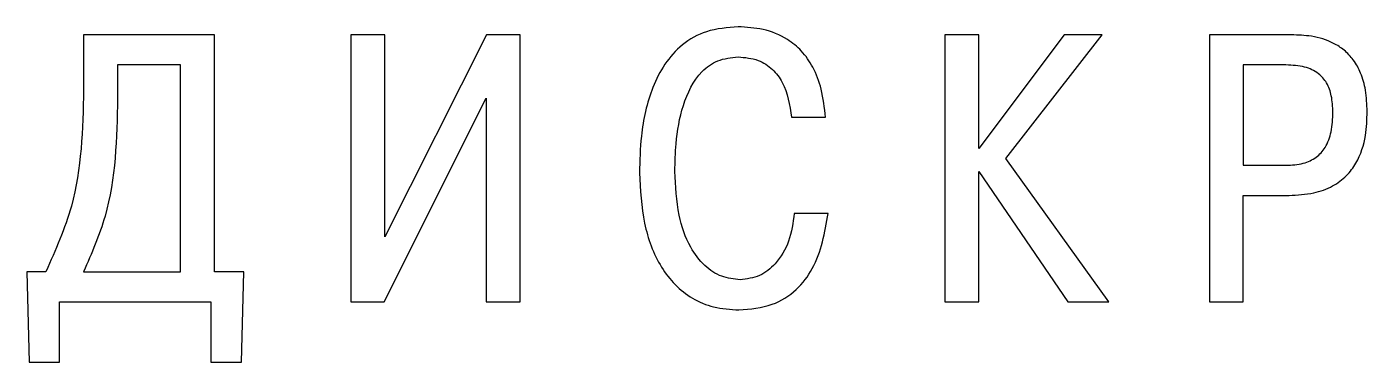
# Model space of a CAD drawing. Header units: millimetres. Extents: x 3520 to 8864, y 403 to 1747.
# Drawn here: x 7175.24 to 7183.92, y 1217.62 to 1219.79 of the extents above; entities that cross this region are included whole.
import ezdxf

# ---------------------------------------------------------------- set-up
doc = ezdxf.new("R2010")
doc.units = ezdxf.units.MM

msp = doc.modelspace()

# ---------------------------------------------------------------- linework, layer by layer
for p, q in [((7176.453, 1219.7413, 1518.358), (7175.606, 1219.7413, 1518.358)), ((7175.606, 1219.7413, 1518.358), (7175.606, 1219.3857, 1518.358)), ((7176.453, 1218.2078, 1518.358), (7176.453, 1219.7413, 1518.358)), ((7177.5568, 1219.7413, 1518.358), (7177.3371, 1219.7413, 1518.358)), ((7177.3371, 1219.7413, 1518.358), (7177.3371, 1218.0127, 1518.358)), ((7177.5568, 1218.4325, 1518.358), (7177.5568, 1219.7413, 1518.358)), ((7178.2162, 1219.7413, 1518.358), (7177.5568, 1218.4325, 1518.358)), ((7178.4335, 1219.7413, 1518.358), (7178.2162, 1219.7413, 1518.358)), ((7178.4335, 1218.0127, 1518.358), (7178.4335, 1219.7413, 1518.358)), ((7181.4041, 1219.7413, 1518.358), (7181.1844, 1219.7413, 1518.358)), ((7181.1844, 1219.7413, 1518.358), (7181.1844, 1218.0127, 1518.358)), ((7181.4041, 1219.0054, 1518.358), (7181.4041, 1219.7413, 1518.358)), ((7181.9573, 1219.7413, 1518.358), (7181.4041, 1219.0054, 1518.358)), ((7181.5795, 1218.9412, 1518.358), (7182.2042, 1219.7413, 1518.358)), ((7182.2042, 1219.7413, 1518.358), (7181.9573, 1219.7413, 1518.358)), ((7182.8982, 1219.7413, 1518.358), (7182.8982, 1218.0127, 1518.358)), ((7183.4291, 1219.7413, 1518.358), (7182.8982, 1219.7413, 1518.358)), ((7176.2332, 1219.5462, 1518.358), (7175.8258, 1219.5462, 1518.358)), ((7175.8258, 1219.5462, 1518.358), (7175.8258, 1219.3314, 1518.358)), ((7176.2332, 1218.2078, 1518.358), (7176.2332, 1219.5462, 1518.358)), ((7183.1179, 1219.5462, 1518.358), (7183.1179, 1218.8968, 1518.358)), ((7183.3945, 1219.5462, 1518.358), (7183.1179, 1219.5462, 1518.358)), ((7177.5519, 1218.0127, 1518.358), (7178.2137, 1219.3314, 1518.358)), ((7178.2137, 1219.3314, 1518.358), (7178.2137, 1218.0127, 1518.358)), ((7180.1917, 1219.2079, 1518.358), (7180.4115, 1219.2079, 1518.358)), ((7182.2462, 1218.0127, 1518.358), (7181.5795, 1218.9412, 1518.358)), ((7183.1179, 1218.8968, 1518.358), (7183.3945, 1218.8968, 1518.358)), ((7181.4041, 1218.0127, 1518.358), (7181.4041, 1218.8572, 1518.358)), ((7181.4041, 1218.8572, 1518.358), (7181.982, 1218.0127, 1518.358)), ((7183.1179, 1218.0127, 1518.358), (7183.1179, 1218.7017, 1518.358)), ((7183.1179, 1218.7017, 1518.358), (7183.4143, 1218.7017, 1518.358)), ((7180.4287, 1218.5856, 1518.358), (7180.209, 1218.5856, 1518.358)), ((7175.2377, 1218.2078, 1518.358), (7175.2525, 1217.6221, 1518.358)), ((7175.3615, 1218.2078, 1518.358), (7175.2377, 1218.2078, 1518.358)), ((7175.606, 1218.2078, 1518.358), (7176.2332, 1218.2078, 1518.358)), ((7176.6432, 1218.2078, 1518.358), (7176.453, 1218.2078, 1518.358)), ((7176.6283, 1217.6221, 1518.358), (7176.6432, 1218.2078, 1518.358)), ((7175.4504, 1217.6221, 1518.358), (7175.4504, 1218.0127, 1518.358)), ((7175.4504, 1218.0127, 1518.358), (7176.4308, 1218.0127, 1518.358)), ((7176.4308, 1218.0127, 1518.358), (7176.4308, 1217.6221, 1518.358)), ((7177.3371, 1218.0127, 1518.358), (7177.5519, 1218.0127, 1518.358)), ((7178.2137, 1218.0127, 1518.358), (7178.4335, 1218.0127, 1518.358)), ((7181.1844, 1218.0127, 1518.358), (7181.4041, 1218.0127, 1518.358)), ((7181.982, 1218.0127, 1518.358), (7182.2462, 1218.0127, 1518.358)), ((7182.8982, 1218.0127, 1518.358), (7183.1179, 1218.0127, 1518.358)), ((7175.2525, 1217.6221, 1518.358), (7175.4504, 1217.6221, 1518.358)), ((7176.4308, 1217.6221, 1518.358), (7176.6283, 1217.6221, 1518.358))]:
    msp.add_line(p, q)
for points, knots in [([(7179.846, 1219.7931, 1518.358), (7179.7761, 1219.7878, 1518.358), (7179.6465, 1219.778, 1518.358), (7179.4804, 1219.6848, 1518.358), (7179.365, 1219.5546, 1518.358), (7179.266, 1219.3559, 1518.358), (7179.2136, 1219.1144, 1518.358), (7179.2085, 1218.927, 1518.358), (7179.2064, 1218.8474, 1518.358)], [0, 0, 0, 0, 0.161713, 0.300164, 0.431416, 0.562529, 0.814319, 1, 1, 1, 1]), ([(7180.4115, 1219.2079, 1518.358), (7180.4049, 1219.2692, 1518.358), (7180.3928, 1219.3809, 1518.358), (7180.3377, 1219.5278, 1518.358), (7180.2615, 1219.6378, 1518.358), (7180.1533, 1219.7269, 1518.358), (7180.0111, 1219.7841, 1518.358), (7179.9, 1219.7901, 1518.358), (7179.846, 1219.7931, 1518.358)], [0, 0, 0, 0, 0.201899, 0.367682, 0.509006, 0.636269, 0.823184, 1, 1, 1, 1]), ([(7183.9205, 1219.2449, 1518.358), (7183.9187, 1219.2912, 1518.358), (7183.9154, 1219.3758, 1518.358), (7183.8838, 1219.4896, 1518.358), (7183.8357, 1219.5779, 1518.358), (7183.7743, 1219.6431, 1518.358), (7183.6845, 1219.7011, 1518.358), (7183.5665, 1219.7366, 1518.358), (7183.4728, 1219.7398, 1518.358), (7183.4291, 1219.7413, 1518.358)], [0, 0, 0, 0, 0.173524, 0.316646, 0.438426, 0.547122, 0.648782, 0.836279, 1, 1, 1, 1]), ([(7179.436, 1218.8572, 1518.358), (7179.4374, 1218.9171, 1518.358), (7179.4407, 1219.0611, 1518.358), (7179.4795, 1219.2859, 1518.358), (7179.5716, 1219.4815, 1518.358), (7179.7139, 1219.5849, 1518.358), (7179.8005, 1219.5936, 1518.358), (7179.846, 1219.5981, 1518.358)], [0, 0, 0, 0, 0.191097, 0.459435, 0.726735, 0.856341, 1, 1, 1, 1]), ([(7179.846, 1219.5981, 1518.358), (7179.8902, 1219.5945, 1518.358), (7179.9714, 1219.5878, 1518.358), (7180.0714, 1219.5229, 1518.358), (7180.1611, 1219.3998, 1518.358), (7180.1792, 1219.2864, 1518.358), (7180.1917, 1219.2079, 1518.358)], [0, 0, 0, 0, 0.226411, 0.41625, 0.596316, 1, 1, 1, 1]), ([(7183.6982, 1219.24, 1518.358), (7183.6967, 1219.2758, 1518.358), (7183.694, 1219.3412, 1518.358), (7183.6633, 1219.4296, 1518.358), (7183.6039, 1219.4989, 1518.358), (7183.5092, 1219.541, 1518.358), (7183.4352, 1219.5444, 1518.358), (7183.3945, 1219.5462, 1518.358)], [0, 0, 0, 0, 0.216069, 0.394342, 0.554624, 0.754687, 1, 1, 1, 1]), ([(7175.606, 1219.3857, 1518.358), (7175.5996, 1219.1299, 1518.358), (7175.5893, 1218.72, 1518.358), (7175.4237, 1218.3477, 1518.358), (7175.3615, 1218.2078, 1518.358)], [0, 0, 0, 0, 0.624146, 1, 1, 1, 1]), ([(7175.8258, 1219.3314, 1518.358), (7175.8202, 1219.0714, 1518.358), (7175.8119, 1218.6811, 1518.358), (7175.6575, 1218.3262, 1518.358), (7175.606, 1218.2078, 1518.358)], [0, 0, 0, 0, 0.666402, 1, 1, 1, 1]), ([(7183.3945, 1218.8968, 1518.358), (7183.4324, 1218.8987, 1518.358), (7183.5011, 1218.9023, 1518.358), (7183.592, 1218.9432, 1518.358), (7183.6573, 1219.0155, 1518.358), (7183.6935, 1219.1188, 1518.358), (7183.6966, 1219.1974, 1518.358), (7183.6982, 1219.24, 1518.358)], [0, 0, 0, 0, 0.215064, 0.390361, 0.552179, 0.757779, 1, 1, 1, 1]), ([(7183.4143, 1218.7017, 1518.358), (7183.4681, 1218.7043, 1518.358), (7183.5655, 1218.709, 1518.358), (7183.6938, 1218.7552, 1518.358), (7183.7876, 1218.824, 1518.358), (7183.8691, 1218.9327, 1518.358), (7183.9152, 1219.0784, 1518.358), (7183.9189, 1219.1932, 1518.358), (7183.9205, 1219.2449, 1518.358)], [0, 0, 0, 0, 0.189426, 0.342841, 0.47429, 0.594642, 0.817374, 1, 1, 1, 1]), ([(7179.2064, 1218.8474, 1518.358), (7179.2121, 1218.7379, 1518.358), (7179.2232, 1218.5268, 1518.358), (7179.3279, 1218.2335, 1518.358), (7179.503, 1218.0476, 1518.358), (7179.6904, 1217.9704, 1518.358), (7179.7955, 1217.9639, 1518.358), (7179.8509, 1217.9604, 1518.358)], [0, 0, 0, 0, 0.266711, 0.514477, 0.744534, 0.865179, 1, 1, 1, 1]), ([(7179.8583, 1218.1559, 1518.358), (7179.8176, 1218.1603, 1518.358), (7179.7336, 1218.1694, 1518.358), (7179.6191, 1218.2467, 1518.358), (7179.519, 1218.382, 1518.358), (7179.4475, 1218.5928, 1518.358), (7179.4402, 1218.7618, 1518.358), (7179.436, 1218.8572, 1518.358)], [0, 0, 0, 0, 0.133846, 0.276365, 0.441664, 0.684746, 1, 1, 1, 1]), ([(7179.8509, 1217.9604, 1518.358), (7179.9245, 1217.9663, 1518.358), (7180.0596, 1217.9771, 1518.358), (7180.2261, 1218.0824, 1518.358), (7180.3752, 1218.2789, 1518.358), (7180.4069, 1218.4609, 1518.358), (7180.4287, 1218.5856, 1518.358)], [0, 0, 0, 0, 0.231496, 0.424623, 0.60558, 1, 1, 1, 1]), ([(7180.209, 1218.5856, 1518.358), (7180.2007, 1218.5244, 1518.358), (7180.1848, 1218.4064, 1518.358), (7180.1023, 1218.2648, 1518.358), (7179.9878, 1218.1719, 1518.358), (7179.9019, 1218.1613, 1518.358), (7179.8583, 1218.1559, 1518.358)], [0, 0, 0, 0, 0.301767, 0.581305, 0.787623, 1, 1, 1, 1])]:
    msp.add_open_spline(points, degree=3, knots=knots)

doc.saveas('drawing.dxf')
